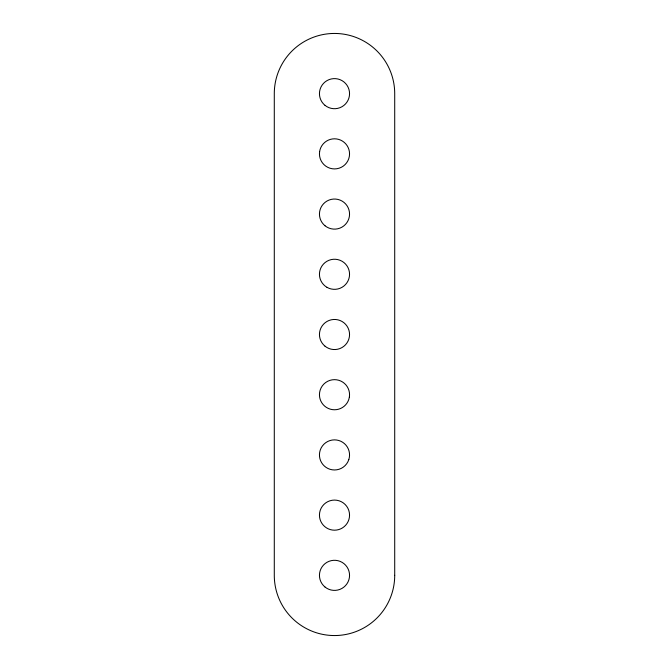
<?xml version="1.0" encoding="UTF-8"?>
<svg xmlns="http://www.w3.org/2000/svg" width="669" height="669" viewBox="0 0 669 669"><rect width="100%" height="100%" fill="white"/><g stroke="black" fill="none" stroke-linecap="round" stroke-linejoin="round"><path stroke-width="1" d="M319.631 151.512L319.447 153.87A15.053 15.053 0 0 0 334.5 168.923A15.053 15.053 0 0 0 349.553 153.87L349.369 151.512A15.053 15.053 0 0 0 319.631 151.512M349.553 515.13L349.369 517.488A15.053 15.053 0 0 1 319.631 517.488L319.447 515.13A15.053 15.053 0 0 1 334.5 500.078A15.053 15.053 0 0 1 349.553 515.13M349.369 397.068L348.817 399.36A15.053 15.053 0 0 1 319.631 397.068L319.447 394.71A15.053 15.053 0 0 1 332.142 379.841L334.5 379.658A15.053 15.053 0 0 1 349.369 397.068M348.817 459.57L347.913 461.752A15.053 15.053 0 0 1 334.5 469.973L332.142 469.789A15.053 15.053 0 0 1 321.087 448.088L322.324 446.072A15.053 15.053 0 0 1 332.142 440.051L334.5 439.868A15.053 15.053 0 0 1 348.817 459.57M394.71 575.34L394.71 93.66A60.21 60.21 0 0 0 334.5 33.45A60.21 60.21 0 0 0 274.29 93.66L274.29 575.34A60.21 60.21 0 0 0 334.5 635.55A60.21 60.21 0 0 0 394.71 575.34M325.025 225.779A15.053 15.053 0 0 0 349.369 216.438A15.053 15.053 0 0 0 329.106 200.031A15.053 15.053 0 0 0 325.025 225.779M325.025 346.199A15.053 15.053 0 0 0 349.369 336.858A15.053 15.053 0 0 0 329.106 320.451A15.053 15.053 0 0 0 325.025 346.199M326.974 287.327A15.053 15.053 0 0 0 349.553 274.29A15.053 15.053 0 0 0 326.974 261.253A15.053 15.053 0 0 0 326.974 287.327M325.025 587.039A15.053 15.053 0 0 0 349.369 577.698A15.053 15.053 0 0 0 329.106 561.291A15.053 15.053 0 0 0 325.025 587.039M325.025 105.359A15.053 15.053 0 0 0 349.369 96.018A15.053 15.053 0 0 0 329.106 79.611A15.053 15.053 0 0 0 325.025 105.359"/></g></svg>
